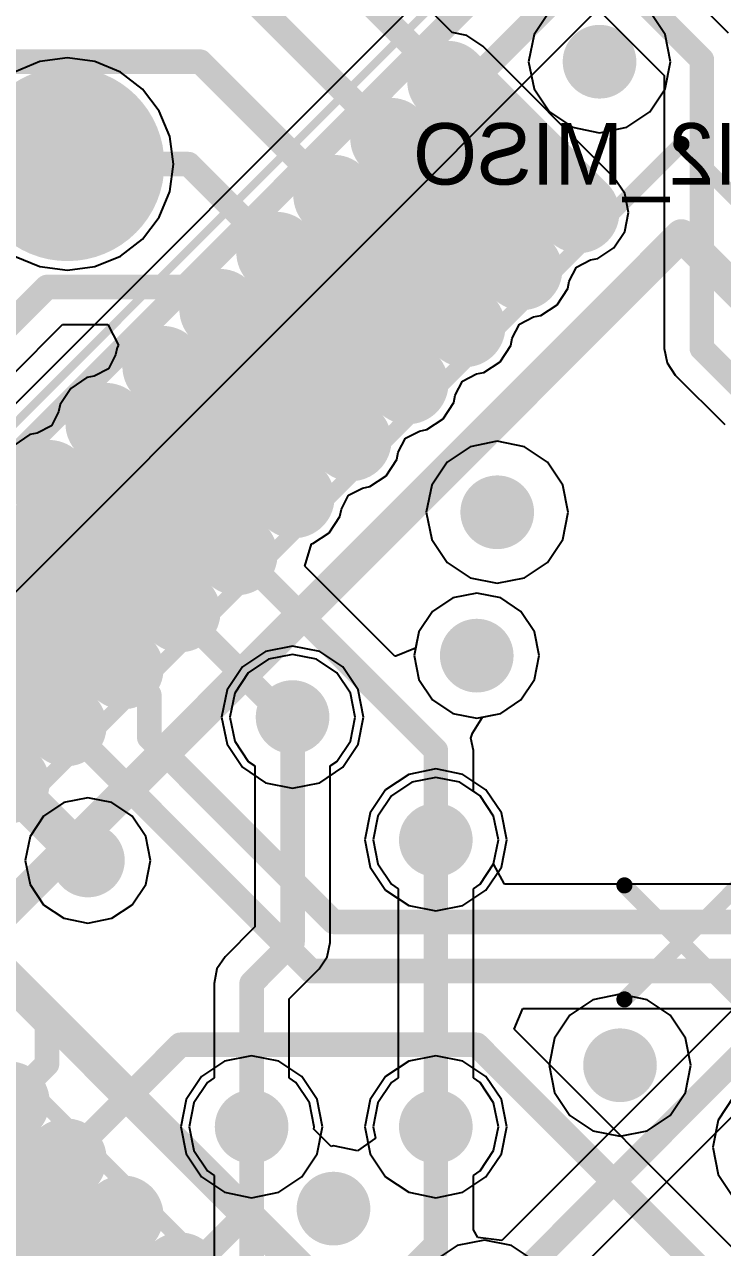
# Model space of a CAD drawing. Header units: millimetres. Extents: x 0.3 to 2.93, y 1.33 to 2.08.
# Drawn here: x 0.8495 to 1.0201, y 1.6255 to 1.9241 of the extents above; entities that cross this region are included whole.
import ezdxf

# ---------------------------------------------------------------- set-up
doc = ezdxf.new("R2010")
doc.units = ezdxf.units.MM
doc.header["$MEASUREMENT"] = 0
for name, color, linetype in [('BottomLayer', 5, 'Continuous'), ('BottomOverlay', 54, 'Continuous'), ('BottomPaste', 16, 'Continuous'), ('BottomSolder', 6, 'Continuous'), ('Mechanical13', 56, 'Continuous'), ('Mechanical15', 56, 'Continuous'), ('MidLayer1', 16, 'Continuous'), ('MidLayer2', 76, 'Continuous'), ('MultiLayer', 9, 'Continuous'), ('TopLayer', 1, 'Continuous'), ('TopOverlay', 2, 'Continuous'), ('TopPaste', 8, 'Continuous'), ('TopSolder', 216, 'Continuous'), ('ViaHoleLayer', 16, 'Continuous')]:
    doc.layers.add(name, color=color, linetype=linetype)

# ---------------------------------------------------------------- blocks, each defined once
blk = doc.blocks.new('TSQFP50P900X900X160_48N_103')
at = {"layer": 'Mechanical13', "const_width": 0.00394}
for points in [[(0.1378, 0.1378), (-0.1378, 0.1378)], [(0.1378, 0.1378), (0.1378, -0.1378)], [(0.1378, -0.1378), (-0.1378, -0.1378)]]:
    blk.add_lwpolyline(points, dxfattribs=at)
at = {"layer": 'Mechanical13', "const_width": 0.00197}
blk.add_lwpolyline([(0.13681, -0.1378, 1), (0.13878, -0.1378, 1)], format="xyb", close=True, dxfattribs=at)
blk.add_lwpolyline([(0.13681, -0.1378, 1), (0.13878, -0.1378, 1)], format="xyb", close=True, dxfattribs=at)
at = {"layer": 'Mechanical15'}
for points, const_width in [([(0.20472, 0.20472), (0.20472, -0.20472)], 0.00197), ([(0, 0.01969), (0, -0.01969)], 0.00394), ([(0.01969, 0), (-0.01969, 0)], 0.00394)]:
    blk.add_lwpolyline(points, dxfattribs=dict(at, const_width=const_width))
at = {"layer": 'Mechanical15', "const_width": 0.00197}
for points in [[(-0.00098, 0.01969, 1), (0.00098, 0.01969, 1)], [(0.0187, 0, 1), (0.02067, 0, 1)]]:
    blk.add_lwpolyline(points, format="xyb", close=True, dxfattribs=at)
at = {"layer": 'TopLayer', "const_width": 0.01181}
for points in [[(0.04921, 0.18898), (0.04921, 0.1437)], [(0.0689, 0.18898), (0.0689, 0.1437)], [(0.08858, 0.18898), (0.08858, 0.1437)], [(0.1437, 0.08858), (0.18898, 0.08858)], [(0.1437, 0.0689), (0.18898, 0.0689)], [(0.1437, 0.04921), (0.18898, 0.04921)], [(0.1437, 0.02953), (0.18898, 0.02953)], [(0.1437, 0.00984), (0.18898, 0.00984)], [(0.1437, -0.00984), (0.18898, -0.00984)], [(0.1437, -0.02953), (0.18898, -0.02953)], [(0.1437, -0.04921), (0.18898, -0.04921)], [(0.1437, -0.0689), (0.18898, -0.0689)], [(0.1437, -0.08858), (0.18898, -0.08858)], [(0.1437, -0.10827), (0.18898, -0.10827)]]:
    blk.add_lwpolyline(points, dxfattribs=at)
at = {"layer": 'TopLayer', "const_width": 0.00591}
for points in [[(0.04626, 0.1437, 1), (0.05217, 0.1437, 1)], [(0.06594, 0.1437, 1), (0.07185, 0.1437, 1)], [(0.08563, 0.1437, 1), (0.09154, 0.1437, 1)], [(0.14075, 0.08858, 1), (0.14665, 0.08858, 1)], [(0.14075, 0.0689, 1), (0.14665, 0.0689, 1)], [(0.14075, 0.04921, 1), (0.14665, 0.04921, 1)], [(0.14075, 0.02953, 1), (0.14665, 0.02953, 1)], [(0.18602, 0.02953, 1), (0.19193, 0.02953, 1)], [(0.14075, 0.00984, 1), (0.14665, 0.00984, 1)], [(0.18602, 0.00984, 1), (0.19193, 0.00984, 1)], [(0.14075, -0.00984, 1), (0.14665, -0.00984, 1)], [(0.18602, -0.00984, 1), (0.19193, -0.00984, 1)], [(0.14075, -0.02953, 1), (0.14665, -0.02953, 1)], [(0.18602, -0.02953, 1), (0.19193, -0.02953, 1)], [(0.14075, -0.04921, 1), (0.14665, -0.04921, 1)], [(0.18602, -0.04921, 1), (0.19193, -0.04921, 1)], [(0.14075, -0.0689, 1), (0.14665, -0.0689, 1)], [(0.18602, -0.0689, 1), (0.19193, -0.0689, 1)], [(0.14075, -0.08858, 1), (0.14665, -0.08858, 1)], [(0.18602, -0.08858, 1), (0.19193, -0.08858, 1)], [(0.14075, -0.10827, 1), (0.14665, -0.10827, 1)], [(0.18602, -0.10827, 1), (0.19193, -0.10827, 1)]]:
    blk.add_lwpolyline(points, format="xyb", close=True, dxfattribs=at)
at = {"layer": 'TopOverlay', "const_width": 0.00787}
for points in [[(0.12205, 0.12205), (-0.12205, 0.12205)], [(0.12205, 0.12205), (0.12205, -0.12205)], [(0.12205, -0.12205), (-0.12205, -0.12205)]]:
    blk.add_lwpolyline(points, dxfattribs=at)
at = {"layer": 'TopOverlay', "const_width": 0.00394}
blk.add_lwpolyline([(0.12008, -0.12205, 1), (0.12402, -0.12205, 1)], format="xyb", close=True, dxfattribs=at)
blk.add_lwpolyline([(0.12008, -0.12205, 1), (0.12402, -0.12205, 1)], format="xyb", close=True, dxfattribs=at)
at = {"layer": 'TopPaste', "const_width": 0.00781}
for points in [[(0.04921, 0.18898), (0.04921, 0.1437)], [(0.0689, 0.18898), (0.0689, 0.1437)], [(0.08858, 0.18898), (0.08858, 0.1437)], [(0.1437, 0.08858), (0.18898, 0.08858)], [(0.1437, 0.0689), (0.18898, 0.0689)], [(0.1437, 0.04921), (0.18898, 0.04921)], [(0.1437, 0.02953), (0.18898, 0.02953)], [(0.1437, 0.00984), (0.18898, 0.00984)], [(0.1437, -0.00984), (0.18898, -0.00984)], [(0.1437, -0.02953), (0.18898, -0.02953)], [(0.1437, -0.04921), (0.18898, -0.04921)], [(0.1437, -0.0689), (0.18898, -0.0689)], [(0.1437, -0.08858), (0.18898, -0.08858)], [(0.1437, -0.10827), (0.18898, -0.10827)]]:
    blk.add_lwpolyline(points, dxfattribs=at)
at = {"layer": 'TopPaste', "const_width": 0.00391}
for points in [[(0.04726, 0.1437, 1), (0.05117, 0.1437, 1)], [(0.06694, 0.1437, 1), (0.07085, 0.1437, 1)], [(0.08663, 0.1437, 1), (0.09054, 0.1437, 1)], [(0.14175, 0.08858, 1), (0.14565, 0.08858, 1)], [(0.14175, 0.0689, 1), (0.14565, 0.0689, 1)], [(0.14175, 0.04921, 1), (0.14565, 0.04921, 1)], [(0.14175, 0.02953, 1), (0.14565, 0.02953, 1)], [(0.18702, 0.02953, 1), (0.19093, 0.02953, 1)], [(0.14175, 0.00984, 1), (0.14565, 0.00984, 1)], [(0.18702, 0.00984, 1), (0.19093, 0.00984, 1)], [(0.14175, -0.00984, 1), (0.14565, -0.00984, 1)], [(0.18702, -0.00984, 1), (0.19093, -0.00984, 1)], [(0.14175, -0.02953, 1), (0.14565, -0.02953, 1)], [(0.18702, -0.02953, 1), (0.19093, -0.02953, 1)], [(0.14175, -0.04921, 1), (0.14565, -0.04921, 1)], [(0.18702, -0.04921, 1), (0.19093, -0.04921, 1)], [(0.14175, -0.0689, 1), (0.14565, -0.0689, 1)], [(0.18702, -0.0689, 1), (0.19093, -0.0689, 1)], [(0.14175, -0.08858, 1), (0.14565, -0.08858, 1)], [(0.18702, -0.08858, 1), (0.19093, -0.08858, 1)], [(0.14175, -0.10827, 1), (0.14565, -0.10827, 1)], [(0.18702, -0.10827, 1), (0.19093, -0.10827, 1)]]:
    blk.add_lwpolyline(points, format="xyb", close=True, dxfattribs=at)
at = {"layer": 'TopSolder', "const_width": 0.01981}
for points in [[(0.02953, 0.18898), (0.02953, 0.1437)], [(0.04921, 0.18898), (0.04921, 0.1437)], [(0.0689, 0.18898), (0.0689, 0.1437)], [(0.08858, 0.18898), (0.08858, 0.1437)], [(0.1437, 0.08858), (0.18898, 0.08858)], [(0.1437, 0.0689), (0.18898, 0.0689)], [(0.1437, 0.04921), (0.18898, 0.04921)], [(0.1437, 0.02953), (0.18898, 0.02953)], [(0.1437, 0.00984), (0.18898, 0.00984)], [(0.1437, -0.00984), (0.18898, -0.00984)], [(0.1437, -0.02953), (0.18898, -0.02953)], [(0.1437, -0.04921), (0.18898, -0.04921)], [(0.1437, -0.0689), (0.18898, -0.0689)], [(0.1437, -0.08858), (0.18898, -0.08858)], [(0.1437, -0.10827), (0.18898, -0.10827)]]:
    blk.add_lwpolyline(points, dxfattribs=at)
at = {"layer": 'TopSolder', "const_width": 0.00991}
for points in [[(0.02457, 0.1437, 1), (0.03448, 0.1437, 1)], [(0.04426, 0.1437, 1), (0.05417, 0.1437, 1)], [(0.06394, 0.1437, 1), (0.07385, 0.1437, 1)], [(0.08363, 0.1437, 1), (0.09354, 0.1437, 1)], [(0.13875, 0.08858, 1), (0.14865, 0.08858, 1)], [(0.13875, 0.0689, 1), (0.14865, 0.0689, 1)], [(0.13875, 0.04921, 1), (0.14865, 0.04921, 1)], [(0.18402, 0.04921, 1), (0.19393, 0.04921, 1)], [(0.13875, 0.02953, 1), (0.14865, 0.02953, 1)], [(0.18402, 0.02953, 1), (0.19393, 0.02953, 1)], [(0.13875, 0.00984, 1), (0.14865, 0.00984, 1)], [(0.18402, 0.00984, 1), (0.19393, 0.00984, 1)], [(0.13875, -0.00984, 1), (0.14865, -0.00984, 1)], [(0.18402, -0.00984, 1), (0.19393, -0.00984, 1)], [(0.13875, -0.02953, 1), (0.14865, -0.02953, 1)], [(0.18402, -0.02953, 1), (0.19393, -0.02953, 1)], [(0.13875, -0.04921, 1), (0.14865, -0.04921, 1)], [(0.18402, -0.04921, 1), (0.19393, -0.04921, 1)], [(0.13875, -0.0689, 1), (0.14865, -0.0689, 1)], [(0.18402, -0.0689, 1), (0.19393, -0.0689, 1)], [(0.13875, -0.08858, 1), (0.14865, -0.08858, 1)], [(0.18402, -0.08858, 1), (0.19393, -0.08858, 1)], [(0.13875, -0.10827, 1), (0.14865, -0.10827, 1)], [(0.18402, -0.10827, 1), (0.19393, -0.10827, 1)]]:
    blk.add_lwpolyline(points, format="xyb", close=True, dxfattribs=at)
blk = doc.blocks.new('T____P_____T______1___B_106')
at = {"layer": 'BottomLayer', "const_width": 0.01969}
blk.add_lwpolyline([(-0.00984, 0, 1), (0.00984, 0, 1)], format="xyb", close=True, dxfattribs=at)
at = {"layer": 'BottomPaste', "const_width": 0.01768}
blk.add_lwpolyline([(-0.00884, 0, 1), (0.00884, 0, 1)], format="xyb", close=True, dxfattribs=at)
at = {"layer": 'BottomSolder', "const_width": 0.02369}
blk.add_lwpolyline([(-0.01184, 0, 1), (0.01184, 0, 1)], format="xyb", close=True, dxfattribs=at)

msp = doc.modelspace()

# ---------------------------------------------------------------- linework, layer by layer
at = {"layer": 'BottomLayer'}
for p, q in [((1.00615, 1.99037), (0.78851, 1.77274)), ((0.82418, 1.76245), (1.04255, 1.98082)), ((0.85329, 1.91502), (0.84705, 1.91244)), ((0.86, 1.91591), (0.85329, 1.91502)), ((0.86671, 1.91502), (0.86, 1.91591)), ((0.87295, 1.91244), (0.86671, 1.91502)), ((0.87832, 1.90832), (0.87295, 1.91244)), ((0.88244, 1.90295), (0.87832, 1.90832)), ((0.88502, 1.89671), (0.88244, 1.90295)), ((0.88591, 1.89), (0.88502, 1.89671)), ((0.88502, 1.88329), (0.88591, 1.89)), ((0.88244, 1.87705), (0.88502, 1.88329)), ((0.87832, 1.87168), (0.88244, 1.87705)), ((0.87295, 1.86756), (0.87832, 1.87168)), ((0.84705, 1.86756), (0.85329, 1.86498)), ((0.86671, 1.86498), (0.87295, 1.86756)), ((0.85329, 1.86498), (0.86, 1.86409)), ((0.86, 1.86409), (0.86671, 1.86498)), ((1.13038, 1.79149), (0.96615, 1.62725)), ((0.95415, 1.78413), (0.94919, 1.78081)), ((0.96, 1.78529), (0.95415, 1.78413)), ((0.96585, 1.78413), (0.96, 1.78529)), ((0.97081, 1.78081), (0.96585, 1.78413)), ((0.94919, 1.78081), (0.94587, 1.77585)), ((0.97413, 1.77585), (0.97081, 1.78081)), ((0.94587, 1.77585), (0.94471, 1.77)), ((0.97529, 1.77), (0.97413, 1.77585)), ((0.97678, 1.61193), (1.14067, 1.77582)), ((0.90915, 1.76913), (0.90419, 1.76581)), ((0.915, 1.77029), (0.90915, 1.76913)), ((0.92085, 1.76913), (0.915, 1.77029)), ((0.92581, 1.76581), (0.92085, 1.76913)), ((0.94471, 1.77), (0.94587, 1.76415)), ((0.97413, 1.76415), (0.97529, 1.77)), ((0.90419, 1.76581), (0.90087, 1.76085)), ((0.92913, 1.76085), (0.92581, 1.76581)), ((0.94587, 1.76415), (0.94919, 1.75919)), ((0.97081, 1.75919), (0.97413, 1.76415)), ((0.90087, 1.76085), (0.89971, 1.755)), ((0.93029, 1.755), (0.92913, 1.76085)), ((0.94919, 1.75919), (0.95415, 1.75587)), ((0.96585, 1.75587), (0.97081, 1.75919)), ((0.95415, 1.75587), (0.96, 1.75471)), ((0.96, 1.75471), (0.96585, 1.75587)), ((0.89971, 1.755), (0.90087, 1.74915)), ((0.92913, 1.74915), (0.93029, 1.755)), ((0.90087, 1.74915), (0.90419, 1.74419)), ((0.92581, 1.74419), (0.92913, 1.74915)), ((0.90419, 1.74419), (0.90582, 1.74309)), ((0.92418, 1.74309), (0.92581, 1.74419)), ((0.90582, 1.74309), (0.90582, 1.7038)), ((0.92418, 1.7), (0.92418, 1.74309)), ((0.94415, 1.73913), (0.93919, 1.73581)), ((0.95, 1.74029), (0.94415, 1.73913)), ((0.95585, 1.73913), (0.95, 1.74029)), ((0.96081, 1.73581), (0.95585, 1.73913)), ((0.865, 1.73529), (0.85915, 1.73413)), ((0.87085, 1.73413), (0.865, 1.73529)), ((0.93919, 1.73581), (0.93587, 1.73085)), ((0.96413, 1.73085), (0.96081, 1.73581)), ((0.85915, 1.73413), (0.85419, 1.73081)), ((0.87581, 1.73081), (0.87085, 1.73413)), ((0.85419, 1.73081), (0.85087, 1.72585)), ((0.87913, 1.72585), (0.87581, 1.73081)), ((0.93587, 1.73085), (0.93471, 1.725)), ((0.96529, 1.725), (0.96413, 1.73085)), ((0.85087, 1.72585), (0.84971, 1.72)), ((0.88029, 1.72), (0.87913, 1.72585)), ((0.93471, 1.725), (0.93587, 1.71915)), ((0.96413, 1.71915), (0.96529, 1.725)), ((0.84971, 1.72), (0.85087, 1.71415)), ((0.87913, 1.71415), (0.88029, 1.72)), ((0.93587, 1.71915), (0.93919, 1.71419)), ((0.96081, 1.71419), (0.96413, 1.71915)), ((0.85087, 1.71415), (0.85419, 1.70919)), ((0.87581, 1.70919), (0.87913, 1.71415)), ((0.93919, 1.71419), (0.94082, 1.71309)), ((0.95918, 1.71309), (0.96081, 1.71419)), ((0.94082, 1.71309), (0.94082, 1.66691)), ((0.95918, 1.66691), (0.95918, 1.71309)), ((0.85419, 1.70919), (0.85915, 1.70587)), ((0.87085, 1.70587), (0.87581, 1.70919)), ((0.85915, 1.70587), (0.865, 1.70471)), ((0.865, 1.70471), (0.87085, 1.70587)), ((0.90582, 1.7038), (0.89851, 1.69649)), ((0.92348, 1.69649), (0.92418, 1.7)), ((0.89851, 1.69649), (0.89652, 1.69351)), ((0.92149, 1.69351), (0.92348, 1.69649)), ((0.89652, 1.69351), (0.89582, 1.69)), ((0.91418, 1.6862), (0.92149, 1.69351)), ((0.89582, 1.69), (0.89582, 1.66691)), ((0.91418, 1.66691), (0.91418, 1.6862)), ((0.89582, 1.66691), (0.89419, 1.66581)), ((0.91581, 1.66581), (0.91418, 1.66691)), ((0.94082, 1.66691), (0.93919, 1.66581)), ((0.96081, 1.66581), (0.95918, 1.66691)), ((0.89419, 1.66581), (0.89087, 1.66085)), ((0.91913, 1.66085), (0.91581, 1.66581)), ((0.93919, 1.66581), (0.93587, 1.66085)), ((0.96413, 1.66085), (0.96081, 1.66581)), ((0.89087, 1.66085), (0.88971, 1.655)), ((0.92029, 1.655), (0.91913, 1.66085)), ((0.93587, 1.66085), (0.93471, 1.655)), ((0.96529, 1.655), (0.96413, 1.66085)), ((0.88971, 1.655), (0.89087, 1.64915)), ((0.92018, 1.65443), (0.92029, 1.655)), ((0.92443, 1.65018), (0.92018, 1.65443)), ((0.93471, 1.655), (0.93526, 1.6522)), ((0.96413, 1.64915), (0.96529, 1.655)), ((0.93526, 1.6522), (0.93085, 1.64913)), ((0.89087, 1.64915), (0.89419, 1.64419)), ((0.925, 1.65029), (0.92443, 1.65018)), ((0.93085, 1.64913), (0.925, 1.65029)), ((0.96081, 1.64419), (0.96413, 1.64915)), ((0.89419, 1.64419), (0.89582, 1.64309)), ((0.89582, 1.64309), (0.89582, 1.545)), ((0.95918, 1.64309), (0.96081, 1.64419)), ((0.95918, 1.62986), (0.95918, 1.64309)), ((0.96029, 1.62797), (0.95918, 1.62986)), ((0.96615, 1.62725), (0.96029, 1.62797))]:
    msp.add_line(p, q, dxfattribs=at)
at = {"layer": 'BottomLayer', "const_width": 0.006}
for points in [[(0.795, 1.76625), (1.03875, 2.01)], [(0.815, 1.76625), (1.03875, 1.99)], [(0.82, 1.89), (0.86, 1.89)], [(0.96187, 1.61), (1.13687, 1.785)], [(0.915, 1.7), (0.915, 1.755)], [(0.95, 1.655), (0.95, 1.725)], [(0.905, 1.69), (0.915, 1.7)], [(0.905, 1.655), (0.905, 1.69)], [(0.905, 1.545), (0.905, 1.655)], [(0.95, 1.625), (0.95, 1.655)], [(0.941, 1.616), (0.95, 1.625)]]:
    msp.add_lwpolyline(points, dxfattribs=at)
at = {"layer": 'BottomLayer'}
for points, const_width in [([(0.9855, 1.915, 1), (0.9945, 1.915, 1)], 0.009), ([(0.8585, 1.89, 1), (0.8615, 1.89, 1)], 0.003), ([(0.9605, 1.805, 1), (0.9695, 1.805, 1)], 0.009), ([(0.9555, 1.77, 1), (0.9645, 1.77, 1)], 0.009), ([(0.9105, 1.755, 1), (0.9195, 1.755, 1)], 0.009), ([(0.9135, 1.755, 1), (0.9165, 1.755, 1)], 0.003), ([(0.9455, 1.725, 1), (0.9545, 1.725, 1)], 0.009), ([(0.8605, 1.72, 1), (0.8695, 1.72, 1)], 0.009), ([(0.9485, 1.725, 1), (0.9515, 1.725, 1)], 0.003), ([(0.9135, 1.7, 1), (0.9165, 1.7, 1)], 0.003), ([(0.9135, 1.7, 1), (0.9165, 1.7, 1)], 0.003), ([(0.9035, 1.69, 1), (0.9065, 1.69, 1)], 0.003), ([(0.9035, 1.69, 1), (0.9065, 1.69, 1)], 0.003), ([(0.9905, 1.67, 1), (0.9995, 1.67, 1)], 0.009), ([(0.9005, 1.655, 1), (0.9095, 1.655, 1)], 0.009), ([(0.9455, 1.655, 1), (0.9545, 1.655, 1)], 0.009), ([(0.9035, 1.655, 1), (0.9065, 1.655, 1)], 0.003), ([(0.9035, 1.655, 1), (0.9065, 1.655, 1)], 0.003), ([(0.9485, 1.655, 1), (0.9515, 1.655, 1)], 0.003), ([(0.9485, 1.655, 1), (0.9515, 1.655, 1)], 0.003), ([(0.9205, 1.635, 1), (0.9295, 1.635, 1)], 0.009), ([(0.9485, 1.625, 1), (0.9515, 1.625, 1)], 0.003), ([(0.9485, 1.625, 1), (0.9515, 1.625, 1)], 0.003)]:
    msp.add_lwpolyline(points, format="xyb", close=True, dxfattribs=dict(at, const_width=const_width))
at = {"layer": 'MidLayer1'}
for p, q in [((0.97774, 1.92726), (0.97399, 1.92163)), ((1.00601, 1.92163), (1.00226, 1.92726)), ((0.97399, 1.92163), (0.97267, 1.915)), ((1.00733, 1.915), (1.00601, 1.92163)), ((0.97267, 1.915), (0.97399, 1.90837)), ((1.00601, 1.90837), (1.00733, 1.915)), ((0.97399, 1.90837), (0.97774, 1.90274)), ((1.00226, 1.90274), (1.00601, 1.90837)), ((0.97774, 1.90274), (0.98337, 1.89899)), ((0.99663, 1.89899), (1.00226, 1.90274)), ((0.98337, 1.89899), (0.99, 1.89767)), ((0.99, 1.89767), (0.99663, 1.89899)), ((0.965, 1.82233), (0.95837, 1.82101)), ((0.97163, 1.82101), (0.965, 1.82233)), ((0.95837, 1.82101), (0.95274, 1.81726)), ((0.97726, 1.81726), (0.97163, 1.82101)), ((0.95274, 1.81726), (0.94899, 1.81163)), ((0.98101, 1.81163), (0.97726, 1.81726)), ((0.94899, 1.81163), (0.94767, 1.805)), ((0.98233, 1.805), (0.98101, 1.81163)), ((0.94767, 1.805), (0.94899, 1.79837)), ((0.98101, 1.79837), (0.98233, 1.805)), ((0.94899, 1.79837), (0.95274, 1.79274)), ((0.97726, 1.79274), (0.98101, 1.79837)), ((0.95274, 1.79274), (0.95837, 1.78899)), ((0.97163, 1.78899), (0.97726, 1.79274)), ((0.95837, 1.78899), (0.965, 1.78767)), ((0.965, 1.78767), (0.97163, 1.78899)), ((0.90837, 1.77101), (0.90274, 1.76726)), ((0.915, 1.77233), (0.90837, 1.77101)), ((0.92163, 1.77101), (0.915, 1.77233)), ((0.92726, 1.76726), (0.92163, 1.77101)), ((0.90274, 1.76726), (0.89899, 1.76163)), ((0.93101, 1.76163), (0.92726, 1.76726)), ((0.89899, 1.76163), (0.89767, 1.755)), ((0.93233, 1.755), (0.93101, 1.76163)), ((0.89767, 1.755), (0.89899, 1.74837)), ((0.93101, 1.74837), (0.93233, 1.755)), ((0.89899, 1.74837), (0.90274, 1.74274)), ((0.92726, 1.74274), (0.93101, 1.74837)), ((0.90274, 1.74274), (0.90837, 1.73899)), ((0.92163, 1.73899), (0.92726, 1.74274)), ((0.94337, 1.74101), (0.93774, 1.73726)), ((0.95, 1.74233), (0.94337, 1.74101)), ((0.95663, 1.74101), (0.95, 1.74233)), ((0.96226, 1.73726), (0.95663, 1.74101)), ((0.90837, 1.73899), (0.915, 1.73767)), ((0.915, 1.73767), (0.92163, 1.73899)), ((0.93774, 1.73726), (0.93399, 1.73163)), ((0.96601, 1.73163), (0.96226, 1.73726)), ((0.93399, 1.73163), (0.93267, 1.725)), ((0.96733, 1.725), (0.96601, 1.73163)), ((0.93267, 1.725), (0.93399, 1.71837)), ((0.96601, 1.71837), (0.96733, 1.725)), ((0.93399, 1.71837), (0.93774, 1.71274)), ((0.96226, 1.71274), (0.96601, 1.71837)), ((0.93774, 1.71274), (0.94337, 1.70899)), ((0.95663, 1.70899), (0.96226, 1.71274)), ((0.94337, 1.70899), (0.95, 1.70767)), ((0.95, 1.70767), (0.95663, 1.70899)), ((0.995, 1.68733), (0.98837, 1.68601)), ((1.00163, 1.68601), (0.995, 1.68733)), ((0.98837, 1.68601), (0.98274, 1.68226)), ((1.00726, 1.68226), (1.00163, 1.68601)), ((0.98274, 1.68226), (0.97899, 1.67663)), ((1.01101, 1.67663), (1.00726, 1.68226)), ((0.97899, 1.67663), (0.97767, 1.67)), ((1.01233, 1.67), (1.01101, 1.67663)), ((0.905, 1.67233), (0.89837, 1.67101)), ((0.91163, 1.67101), (0.905, 1.67233)), ((0.95, 1.67233), (0.94337, 1.67101)), ((0.95663, 1.67101), (0.95, 1.67233)), ((0.89837, 1.67101), (0.89274, 1.66726)), ((0.91726, 1.66726), (0.91163, 1.67101)), ((0.94337, 1.67101), (0.93774, 1.66726)), ((0.96226, 1.66726), (0.95663, 1.67101)), ((0.97767, 1.67), (0.97899, 1.66337)), ((1.01101, 1.66337), (1.01233, 1.67)), ((0.89274, 1.66726), (0.88899, 1.66163)), ((0.92101, 1.66163), (0.91726, 1.66726)), ((0.93774, 1.66726), (0.93399, 1.66163)), ((0.96601, 1.66163), (0.96226, 1.66726)), ((0.97899, 1.66337), (0.98274, 1.65774)), ((1.00726, 1.65774), (1.01101, 1.66337)), ((0.88899, 1.66163), (0.88767, 1.655)), ((0.92233, 1.655), (0.92101, 1.66163)), ((0.93399, 1.66163), (0.93267, 1.655)), ((0.96733, 1.655), (0.96601, 1.66163)), ((1.02274, 1.66226), (1.01899, 1.65663)), ((0.98274, 1.65774), (0.98837, 1.65399)), ((1.00163, 1.65399), (1.00726, 1.65774)), ((0.88767, 1.655), (0.88899, 1.64837)), ((0.92101, 1.64837), (0.92233, 1.655)), ((0.93267, 1.655), (0.93399, 1.64837)), ((0.96601, 1.64837), (0.96733, 1.655)), ((1.01899, 1.65663), (1.01767, 1.65)), ((0.98837, 1.65399), (0.995, 1.65267)), ((0.995, 1.65267), (1.00163, 1.65399)), ((0.88899, 1.64837), (0.89274, 1.64274)), ((0.91726, 1.64274), (0.92101, 1.64837)), ((0.93399, 1.64837), (0.93774, 1.64274)), ((0.96226, 1.64274), (0.96601, 1.64837)), ((1.01767, 1.65), (1.01899, 1.64337)), ((0.89274, 1.64274), (0.89837, 1.63899)), ((0.91163, 1.63899), (0.91726, 1.64274)), ((0.93774, 1.64274), (0.94337, 1.63899)), ((0.95663, 1.63899), (0.96226, 1.64274)), ((1.01899, 1.64337), (1.02274, 1.63774)), ((0.89837, 1.63899), (0.905, 1.63767)), ((0.905, 1.63767), (0.91163, 1.63899)), ((0.94337, 1.63899), (0.95, 1.63767)), ((0.95, 1.63767), (0.95663, 1.63899)), ((0.96187, 1.62733), (0.95524, 1.62601)), ((0.9685, 1.62601), (0.96187, 1.62733)), ((0.95524, 1.62601), (0.94961, 1.62226)), ((0.97413, 1.62226), (0.9685, 1.62601))]:
    msp.add_line(p, q, dxfattribs=at)
at = {"layer": 'MidLayer1', "const_width": 0.009}
for points in [[(0.9855, 1.915, 1), (0.9945, 1.915, 1)], [(0.9605, 1.805, 1), (0.9695, 1.805, 1)], [(0.9555, 1.77, 1), (0.9645, 1.77, 1)], [(0.9105, 1.755, 1), (0.9195, 1.755, 1)], [(0.9455, 1.725, 1), (0.9545, 1.725, 1)], [(0.8605, 1.72, 1), (0.8695, 1.72, 1)], [(0.9905, 1.67, 1), (0.9995, 1.67, 1)], [(0.9005, 1.655, 1), (0.9095, 1.655, 1)], [(0.9455, 1.655, 1), (0.9545, 1.655, 1)], [(0.9205, 1.635, 1), (0.9295, 1.635, 1)]]:
    msp.add_lwpolyline(points, format="xyb", close=True, dxfattribs=at)
at = {"layer": 'MidLayer2'}
for p, q in [((0.97774, 1.92726), (0.97399, 1.92163)), ((1.00601, 1.92163), (1.00226, 1.92726)), ((0.97399, 1.92163), (0.97267, 1.915)), ((1.00733, 1.915), (1.00601, 1.92163)), ((0.97267, 1.915), (0.97399, 1.90837)), ((1.00601, 1.90837), (1.00733, 1.915)), ((0.97399, 1.90837), (0.97774, 1.90274)), ((1.00226, 1.90274), (1.00601, 1.90837)), ((0.97774, 1.90274), (0.98337, 1.89899)), ((0.99663, 1.89899), (1.00226, 1.90274)), ((0.98337, 1.89899), (0.99, 1.89767)), ((0.99, 1.89767), (0.99663, 1.89899)), ((0.965, 1.82233), (0.95837, 1.82101)), ((0.97163, 1.82101), (0.965, 1.82233)), ((0.95837, 1.82101), (0.95274, 1.81726)), ((0.97726, 1.81726), (0.97163, 1.82101)), ((0.95274, 1.81726), (0.94899, 1.81163)), ((0.98101, 1.81163), (0.97726, 1.81726)), ((0.94899, 1.81163), (0.94767, 1.805)), ((0.98233, 1.805), (0.98101, 1.81163)), ((0.94767, 1.805), (0.94899, 1.79837)), ((0.98101, 1.79837), (0.98233, 1.805)), ((0.94899, 1.79837), (0.95274, 1.79274)), ((0.97726, 1.79274), (0.98101, 1.79837)), ((0.95274, 1.79274), (0.95837, 1.78899)), ((0.97163, 1.78899), (0.97726, 1.79274)), ((0.95837, 1.78899), (0.965, 1.78767)), ((0.965, 1.78767), (0.97163, 1.78899)), ((0.90837, 1.77101), (0.90274, 1.76726)), ((0.915, 1.77233), (0.90837, 1.77101)), ((0.92163, 1.77101), (0.915, 1.77233)), ((0.92726, 1.76726), (0.92163, 1.77101)), ((0.90274, 1.76726), (0.89899, 1.76163)), ((0.93101, 1.76163), (0.92726, 1.76726)), ((0.89899, 1.76163), (0.89767, 1.755)), ((0.93233, 1.755), (0.93101, 1.76163)), ((0.89767, 1.755), (0.89899, 1.74837)), ((0.93101, 1.74837), (0.93233, 1.755)), ((0.89899, 1.74837), (0.90274, 1.74274)), ((0.92726, 1.74274), (0.93101, 1.74837)), ((0.90274, 1.74274), (0.90837, 1.73899)), ((0.92163, 1.73899), (0.92726, 1.74274)), ((0.94337, 1.74101), (0.93774, 1.73726)), ((0.95, 1.74233), (0.94337, 1.74101)), ((0.95663, 1.74101), (0.95, 1.74233)), ((0.96226, 1.73726), (0.95663, 1.74101)), ((0.90837, 1.73899), (0.915, 1.73767)), ((0.915, 1.73767), (0.92163, 1.73899)), ((0.93774, 1.73726), (0.93399, 1.73163)), ((0.96601, 1.73163), (0.96226, 1.73726)), ((0.93399, 1.73163), (0.93267, 1.725)), ((0.96733, 1.725), (0.96601, 1.73163)), ((0.93267, 1.725), (0.93399, 1.71837)), ((0.96601, 1.71837), (0.96733, 1.725)), ((0.93399, 1.71837), (0.93774, 1.71274)), ((0.96226, 1.71274), (0.96601, 1.71837)), ((0.93774, 1.71274), (0.94337, 1.70899)), ((0.95663, 1.70899), (0.96226, 1.71274)), ((0.94337, 1.70899), (0.95, 1.70767)), ((0.95, 1.70767), (0.95663, 1.70899)), ((0.995, 1.68733), (0.98837, 1.68601)), ((1.00163, 1.68601), (0.995, 1.68733)), ((0.98837, 1.68601), (0.98274, 1.68226)), ((1.00726, 1.68226), (1.00163, 1.68601)), ((0.98274, 1.68226), (0.97899, 1.67663)), ((1.01101, 1.67663), (1.00726, 1.68226)), ((0.97899, 1.67663), (0.97767, 1.67)), ((1.01233, 1.67), (1.01101, 1.67663)), ((0.905, 1.67233), (0.89837, 1.67101)), ((0.91163, 1.67101), (0.905, 1.67233)), ((0.95, 1.67233), (0.94337, 1.67101)), ((0.95663, 1.67101), (0.95, 1.67233)), ((0.89837, 1.67101), (0.89274, 1.66726)), ((0.91726, 1.66726), (0.91163, 1.67101)), ((0.94337, 1.67101), (0.93774, 1.66726)), ((0.96226, 1.66726), (0.95663, 1.67101)), ((0.97767, 1.67), (0.97899, 1.66337)), ((1.01101, 1.66337), (1.01233, 1.67)), ((0.89274, 1.66726), (0.88899, 1.66163)), ((0.92101, 1.66163), (0.91726, 1.66726)), ((0.93774, 1.66726), (0.93399, 1.66163)), ((0.96601, 1.66163), (0.96226, 1.66726)), ((0.97899, 1.66337), (0.98274, 1.65774)), ((1.00726, 1.65774), (1.01101, 1.66337)), ((0.88899, 1.66163), (0.88767, 1.655)), ((0.92233, 1.655), (0.92101, 1.66163)), ((0.93399, 1.66163), (0.93267, 1.655)), ((0.96733, 1.655), (0.96601, 1.66163)), ((1.02274, 1.66226), (1.01899, 1.65663)), ((0.98274, 1.65774), (0.98837, 1.65399)), ((1.00163, 1.65399), (1.00726, 1.65774)), ((0.88767, 1.655), (0.88899, 1.64837)), ((0.92101, 1.64837), (0.92233, 1.655)), ((0.93267, 1.655), (0.93399, 1.64837)), ((0.96601, 1.64837), (0.96733, 1.655)), ((1.01899, 1.65663), (1.01767, 1.65)), ((0.98837, 1.65399), (0.995, 1.65267)), ((0.995, 1.65267), (1.00163, 1.65399)), ((0.88899, 1.64837), (0.89274, 1.64274)), ((0.91726, 1.64274), (0.92101, 1.64837)), ((0.93399, 1.64837), (0.93774, 1.64274)), ((0.96226, 1.64274), (0.96601, 1.64837)), ((1.01767, 1.65), (1.01899, 1.64337)), ((0.89274, 1.64274), (0.89837, 1.63899)), ((0.91163, 1.63899), (0.91726, 1.64274)), ((0.93774, 1.64274), (0.94337, 1.63899)), ((0.95663, 1.63899), (0.96226, 1.64274)), ((1.01899, 1.64337), (1.02274, 1.63774)), ((0.89837, 1.63899), (0.905, 1.63767)), ((0.905, 1.63767), (0.91163, 1.63899)), ((0.94337, 1.63899), (0.95, 1.63767)), ((0.95, 1.63767), (0.95663, 1.63899)), ((0.96187, 1.62733), (0.95524, 1.62601)), ((0.9685, 1.62601), (0.96187, 1.62733)), ((0.95524, 1.62601), (0.94961, 1.62226)), ((0.97413, 1.62226), (0.9685, 1.62601))]:
    msp.add_line(p, q, dxfattribs=at)
at = {"layer": 'MidLayer2', "const_width": 0.009}
for points in [[(0.9855, 1.915, 1), (0.9945, 1.915, 1)], [(0.9605, 1.805, 1), (0.9695, 1.805, 1)], [(0.9555, 1.77, 1), (0.9645, 1.77, 1)], [(0.9105, 1.755, 1), (0.9195, 1.755, 1)], [(0.9455, 1.725, 1), (0.9545, 1.725, 1)], [(0.8605, 1.72, 1), (0.8695, 1.72, 1)], [(0.9905, 1.67, 1), (0.9995, 1.67, 1)], [(0.9005, 1.655, 1), (0.9095, 1.655, 1)], [(0.9455, 1.655, 1), (0.9545, 1.655, 1)], [(0.9205, 1.635, 1), (0.9295, 1.635, 1)]]:
    msp.add_lwpolyline(points, format="xyb", close=True, dxfattribs=at)
at = {"layer": 'MultiLayer', "const_width": 0.009}
for points in [[(0.9855, 1.915, 1), (0.9945, 1.915, 1)], [(0.9605, 1.805, 1), (0.9695, 1.805, 1)], [(0.9555, 1.77, 1), (0.9645, 1.77, 1)], [(0.9105, 1.755, 1), (0.9195, 1.755, 1)], [(0.9455, 1.725, 1), (0.9545, 1.725, 1)], [(0.8605, 1.72, 1), (0.8695, 1.72, 1)], [(0.9905, 1.67, 1), (0.9995, 1.67, 1)], [(0.9005, 1.655, 1), (0.9095, 1.655, 1)], [(0.9455, 1.655, 1), (0.9545, 1.655, 1)], [(0.9205, 1.635, 1), (0.9295, 1.635, 1)]]:
    msp.add_lwpolyline(points, format="xyb", close=True, dxfattribs=at)
at = {"layer": 'TopLayer'}
for p, q in [((1.02149, 1.92194), (0.90961, 2.03382)), ((0.89665, 2.02082), (1.00582, 1.91165)), ((0.95398, 1.92211), (0.8846, 1.99149)), ((0.95758, 1.9214), (0.95398, 1.92211)), ((0.96151, 1.91877), (0.95758, 1.9214)), ((0.99353, 1.88675), (0.96151, 1.91877)), ((1.00582, 1.91165), (1.00582, 1.845)), ((0.99616, 1.88281), (0.99353, 1.88675)), ((0.99708, 1.87817), (0.99616, 1.88281)), ((0.99616, 1.87352), (0.99708, 1.87817)), ((0.99353, 1.86959), (0.99616, 1.87352)), ((0.98959, 1.86695), (0.99353, 1.86959)), ((0.98435, 1.86485), (0.9878, 1.8666)), ((0.9878, 1.8666), (0.98959, 1.86695)), ((0.9826, 1.8614), (0.98435, 1.86485)), ((0.98224, 1.8596), (0.9826, 1.8614)), ((0.97961, 1.85567), (0.98224, 1.8596)), ((0.97567, 1.85303), (0.97961, 1.85567)), ((0.97043, 1.85093), (0.97388, 1.85268)), ((0.97388, 1.85268), (0.97567, 1.85303)), ((0.84649, 1.83851), (0.8588, 1.85082)), ((0.8588, 1.85082), (0.86984, 1.85082)), ((0.86984, 1.85082), (0.87251, 1.84582)), ((0.96868, 1.84748), (0.97043, 1.85093)), ((0.87251, 1.84582), (0.87212, 1.84523)), ((0.96569, 1.84175), (0.96832, 1.84568)), ((0.96832, 1.84568), (0.96868, 1.84748)), ((0.87176, 1.84344), (0.87001, 1.83999)), ((0.87212, 1.84523), (0.87176, 1.84344)), ((1.00582, 1.845), (1.00652, 1.84149)), ((0.87001, 1.83999), (0.86656, 1.83824)), ((0.96175, 1.83912), (0.96569, 1.84175)), ((1.00652, 1.84149), (1.00851, 1.83851)), ((0.86477, 1.83788), (0.86083, 1.83525)), ((0.86656, 1.83824), (0.86477, 1.83788)), ((0.95476, 1.83356), (0.95651, 1.83701)), ((0.95651, 1.83701), (0.95996, 1.83876)), ((0.95996, 1.83876), (0.96175, 1.83912)), ((1.00851, 1.83851), (1.0206, 1.82642)), ((0.86083, 1.83525), (0.8582, 1.83131)), ((0.9544, 1.83177), (0.95476, 1.83356)), ((0.8582, 1.83131), (0.85784, 1.82952)), ((0.95177, 1.82783), (0.9544, 1.83177)), ((0.85784, 1.82952), (0.85609, 1.82607)), ((0.94783, 1.8252), (0.95177, 1.82783)), ((0.85609, 1.82607), (0.85264, 1.82432)), ((0.94259, 1.82309), (0.94604, 1.82484)), ((0.94604, 1.82484), (0.94783, 1.8252)), ((0.85085, 1.82396), (0.84691, 1.82133)), ((0.85264, 1.82432), (0.85085, 1.82396)), ((0.94084, 1.81964), (0.94259, 1.82309)), ((0.94048, 1.81785), (0.94084, 1.81964)), ((0.93785, 1.81391), (0.94048, 1.81785)), ((0.93391, 1.81128), (0.93785, 1.81391)), ((0.92867, 1.80917), (0.93212, 1.81092)), ((0.93212, 1.81092), (0.93391, 1.81128)), ((0.92692, 1.80572), (0.92867, 1.80917)), ((0.92393, 1.79999), (0.92656, 1.80393)), ((0.92656, 1.80393), (0.92692, 1.80572)), ((0.91999, 1.79736), (0.92393, 1.79999)), ((0.91799, 1.79186), (0.91963, 1.79729)), ((0.91963, 1.79729), (0.91999, 1.79736)), ((0.93997, 1.76988), (0.91799, 1.79186)), ((0.95415, 1.78413), (0.94919, 1.78081)), ((0.96, 1.78529), (0.95415, 1.78413)), ((0.96585, 1.78413), (0.96, 1.78529)), ((0.97081, 1.78081), (0.96585, 1.78413)), ((0.94919, 1.78081), (0.94587, 1.77585)), ((0.97413, 1.77585), (0.97081, 1.78081)), ((0.94587, 1.77585), (0.94507, 1.77185)), ((0.97529, 1.77), (0.97413, 1.77585)), ((0.94507, 1.77185), (0.9402, 1.76988)), ((0.9402, 1.76988), (0.93997, 1.76988)), ((0.97413, 1.76415), (0.97529, 1.77)), ((0.97081, 1.75919), (0.97413, 1.76415)), ((0.96585, 1.75587), (0.97081, 1.75919)), ((0.96141, 1.75499), (0.96585, 1.75587)), ((0.95893, 1.75109), (0.96141, 1.75499)), ((0.95858, 1.74989), (0.95893, 1.75109)), ((0.95918, 1.74687), (0.95858, 1.74989)), ((0.95918, 1.73691), (0.95918, 1.74687)), ((0.96081, 1.73581), (0.95918, 1.73691)), ((0.96413, 1.73085), (0.96081, 1.73581)), ((0.96529, 1.725), (0.96413, 1.73085)), ((0.96413, 1.71915), (0.96529, 1.725)), ((0.96682, 1.71418), (0.96413, 1.71915)), ((1.14318, 1.71418), (0.96682, 1.71418)), ((0.96915, 1.67882), (0.97122, 1.68382)), ((0.97122, 1.68382), (1.17377, 1.68382)), ((1.02349, 1.62449), (0.96915, 1.67882))]:
    msp.add_line(p, q, dxfattribs=at)
for points, const_width in [([(0.90046, 2.03), (1.015, 1.91546)], 0.006), ([(0.87811, 1.985), (0.96894, 1.89418)], 0.006), ([(0.87527, 1.96), (0.95502, 1.88026)], 0.006), ([(0.79, 1.915), (0.89244, 1.915)], 0.006), ([(0.89244, 1.915), (0.9411, 1.86634)], 0.006), ([(1.015, 1.845), (1.015, 1.91546)], 0.006), ([(0.82, 1.89), (0.8896, 1.89)], 0.006), ([(0.8896, 1.89), (0.92718, 1.85242)], 0.006), ([(0.84, 1.845), (0.855, 1.86)], 0.006), ([(0.855, 1.86), (0.89176, 1.86)], 0.006), ([(0.89176, 1.86), (0.91326, 1.8385)], 0.006), ([(1.015, 1.845), (1.02709, 1.83291)], 0.006), ([(0.88542, 1.81066), (0.88621, 1.81066)], 0.006), ([(0.88621, 1.81066), (0.95, 1.74687)], 0.006), ([(0.8715, 1.79674), (0.91324, 1.755)], 0.006), ([(0.85758, 1.78282), (0.88, 1.7604)], 0.006), ([(0.84366, 1.7689), (0.91956, 1.693)], 0.006), ([(0.88, 1.75), (0.88, 1.7604)], 0.006), ([(0.82974, 1.75498), (0.86473, 1.72)], 0.01), ([(0.91324, 1.755), (0.915, 1.755)], 0.006), ([(0.88, 1.75), (0.925, 1.705)], 0.006), ([(0.95, 1.725), (0.95, 1.74687)], 0.006), ([(0.86473, 1.72), (0.865, 1.72)], 0.01), ([(0.925, 1.705), (1.22546, 1.705)], 0.006), ([(0.835, 1.7), (0.855, 1.68)], 0.006), ([(0.91956, 1.693), (1.23043, 1.693)], 0.006), ([(0.855, 1.67027), (0.855, 1.68)], 0.006), ([(0.84366, 1.6311), (0.88756, 1.675)], 0.006), ([(0.88756, 1.675), (0.96, 1.675)], 0.006), ([(0.96, 1.675), (1.017, 1.618)], 0.006), ([(0.82974, 1.64502), (0.855, 1.67027)], 0.006), ([(0.905, 1.635), (0.905, 1.655)], 0.006), ([(0.95, 1.62608), (0.95, 1.655)], 0.006), ([(0.87326, 1.60326), (0.905, 1.635)], 0.006), ([(0.89934, 1.57542), (0.95, 1.62608)], 0.006)]:
    msp.add_lwpolyline(points, dxfattribs=dict(at, const_width=const_width))
for points, const_width in [([(0.9855, 1.915, 1), (0.9945, 1.915, 1)], 0.009), ([(0.89094, 1.915, 1), (0.89394, 1.915, 1)], 0.003), ([(0.89094, 1.915, 1), (0.89394, 1.915, 1)], 0.003), ([(1.0135, 1.91546, 1), (1.0165, 1.91546, 1)], 0.003), ([(1.0135, 1.91546, 1), (1.0165, 1.91546, 1)], 0.003), ([(0.96744, 1.89418, 1), (0.97044, 1.89418, 1)], 0.003), ([(0.8881, 1.89, 1), (0.8911, 1.89, 1)], 0.003), ([(0.8881, 1.89, 1), (0.8911, 1.89, 1)], 0.003), ([(0.95352, 1.88026, 1), (0.95652, 1.88026, 1)], 0.003), ([(0.9396, 1.86634, 1), (0.9426, 1.86634, 1)], 0.003), ([(0.8535, 1.86, 1), (0.8565, 1.86, 1)], 0.003), ([(0.8535, 1.86, 1), (0.8565, 1.86, 1)], 0.003), ([(0.89026, 1.86, 1), (0.89326, 1.86, 1)], 0.003), ([(0.89026, 1.86, 1), (0.89326, 1.86, 1)], 0.003), ([(0.92568, 1.85242, 1), (0.92868, 1.85242, 1)], 0.003), ([(1.0135, 1.845, 1), (1.0165, 1.845, 1)], 0.003), ([(1.0135, 1.845, 1), (1.0165, 1.845, 1)], 0.003), ([(0.91176, 1.8385, 1), (0.91476, 1.8385, 1)], 0.003), ([(0.88392, 1.81066, 1), (0.88692, 1.81066, 1)], 0.003), ([(0.88471, 1.81066, 1), (0.88771, 1.81066, 1)], 0.003), ([(0.88471, 1.81066, 1), (0.88771, 1.81066, 1)], 0.003), ([(0.9605, 1.805, 1), (0.9695, 1.805, 1)], 0.009), ([(0.87, 1.79674, 1), (0.873, 1.79674, 1)], 0.003), ([(0.85608, 1.78282, 1), (0.85908, 1.78282, 1)], 0.003), ([(0.9555, 1.77, 1), (0.9645, 1.77, 1)], 0.009), ([(0.8785, 1.7604, 1), (0.8815, 1.7604, 1)], 0.003), ([(0.8785, 1.7604, 1), (0.8815, 1.7604, 1)], 0.003), ([(0.9105, 1.755, 1), (0.9195, 1.755, 1)], 0.009), ([(0.91174, 1.755, 1), (0.91474, 1.755, 1)], 0.003), ([(0.91174, 1.755, 1), (0.91474, 1.755, 1)], 0.003), ([(0.9135, 1.755, 1), (0.9165, 1.755, 1)], 0.003), ([(0.8785, 1.75, 1), (0.8815, 1.75, 1)], 0.003), ([(0.8785, 1.75, 1), (0.8815, 1.75, 1)], 0.003), ([(0.9485, 1.74687, 1), (0.9515, 1.74687, 1)], 0.003), ([(0.9485, 1.74687, 1), (0.9515, 1.74687, 1)], 0.003), ([(0.9455, 1.725, 1), (0.9545, 1.725, 1)], 0.009), ([(0.8605, 1.72, 1), (0.8695, 1.72, 1)], 0.009), ([(0.9485, 1.725, 1), (0.9515, 1.725, 1)], 0.003), ([(0.86223, 1.72, 1), (0.86723, 1.72, 1)], 0.005), ([(0.86223, 1.72, 1), (0.86723, 1.72, 1)], 0.005), ([(0.8625, 1.72, 1), (0.8675, 1.72, 1)], 0.005), ([(0.9235, 1.705, 1), (0.9265, 1.705, 1)], 0.003), ([(0.9235, 1.705, 1), (0.9265, 1.705, 1)], 0.003), ([(0.91806, 1.693, 1), (0.92106, 1.693, 1)], 0.003), ([(0.91806, 1.693, 1), (0.92106, 1.693, 1)], 0.003), ([(0.8535, 1.68, 1), (0.8565, 1.68, 1)], 0.003), ([(0.8535, 1.68, 1), (0.8565, 1.68, 1)], 0.003), ([(0.9905, 1.67, 1), (0.9995, 1.67, 1)], 0.009), ([(0.88606, 1.675, 1), (0.88906, 1.675, 1)], 0.003), ([(0.88606, 1.675, 1), (0.88906, 1.675, 1)], 0.003), ([(0.9585, 1.675, 1), (0.9615, 1.675, 1)], 0.003), ([(0.9585, 1.675, 1), (0.9615, 1.675, 1)], 0.003), ([(0.8535, 1.67027, 1), (0.8565, 1.67027, 1)], 0.003), ([(0.8535, 1.67027, 1), (0.8565, 1.67027, 1)], 0.003), ([(0.9005, 1.655, 1), (0.9095, 1.655, 1)], 0.009), ([(0.9455, 1.655, 1), (0.9545, 1.655, 1)], 0.009), ([(0.9035, 1.655, 1), (0.9065, 1.655, 1)], 0.003), ([(0.9485, 1.655, 1), (0.9515, 1.655, 1)], 0.003), ([(0.9205, 1.635, 1), (0.9295, 1.635, 1)], 0.009), ([(0.9035, 1.635, 1), (0.9065, 1.635, 1)], 0.003), ([(0.9035, 1.635, 1), (0.9065, 1.635, 1)], 0.003), ([(0.9485, 1.62608, 1), (0.9515, 1.62608, 1)], 0.003), ([(0.9485, 1.62608, 1), (0.9515, 1.62608, 1)], 0.003)]:
    msp.add_lwpolyline(points, format="xyb", close=True, dxfattribs=dict(at, const_width=const_width))
at = {"layer": 'ViaHoleLayer', "const_width": 0.004}
for points in [[(0.988, 1.915, 1), (0.992, 1.915, 1)], [(0.963, 1.805, 1), (0.967, 1.805, 1)], [(0.958, 1.77, 1), (0.962, 1.77, 1)], [(0.913, 1.755, 1), (0.917, 1.755, 1)], [(0.948, 1.725, 1), (0.952, 1.725, 1)], [(0.863, 1.72, 1), (0.867, 1.72, 1)], [(0.993, 1.67, 1), (0.997, 1.67, 1)], [(0.903, 1.655, 1), (0.907, 1.655, 1)], [(0.948, 1.655, 1), (0.952, 1.655, 1)], [(0.923, 1.635, 1), (0.927, 1.635, 1)]]:
    msp.add_lwpolyline(points, format="xyb", close=True, dxfattribs=at)

# ---------------------------------------------------------------- block references
for name, p, rotation in [('TSQFP50P900X900X160_48N_103', (1.01, 1.7), 135), ('T____P_____T______1___B_106', (0.86, 1.89), 90)]:
    msp.add_blockref(name, p, dxfattribs=dict(rotation=rotation))

# ---------------------------------------------------------------- texts
at = {"layer": 'BottomOverlay', "text_generation_flag": 2}
msp.add_text('PB14/SPI2_MISO', height=0.015, dxfattribs=at).set_placement((1.105, 1.885))

doc.saveas('drawing.dxf')
